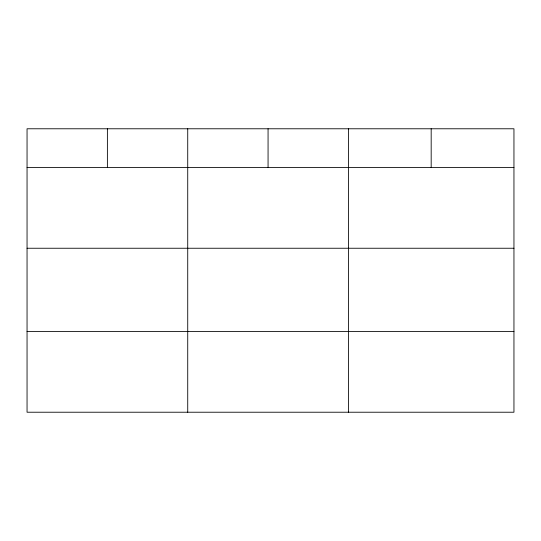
<?xml version="1.0" encoding="UTF-8"?>
<svg xmlns="http://www.w3.org/2000/svg" width="541" height="541" viewBox="0 0 541 541"><rect width="100%" height="100%" fill="white"/><g stroke="black" fill="none" stroke-linecap="round" stroke-linejoin="round"><path stroke-width="0.81" d="M513.95 248.245L513.95 128.778L27.05 128.778L27.05 412.222L513.95 412.222L513.95 248.245L27.05 248.245M27.05 167.473L513.95 167.473M27.05 331.457L513.95 331.457M431.177 128.778L431.177 167.473M348.404 128.778L348.404 412.222M268.065 128.778L268.065 167.473M187.727 128.778L187.727 412.222M107.389 128.778L107.389 167.473"/></g></svg>
